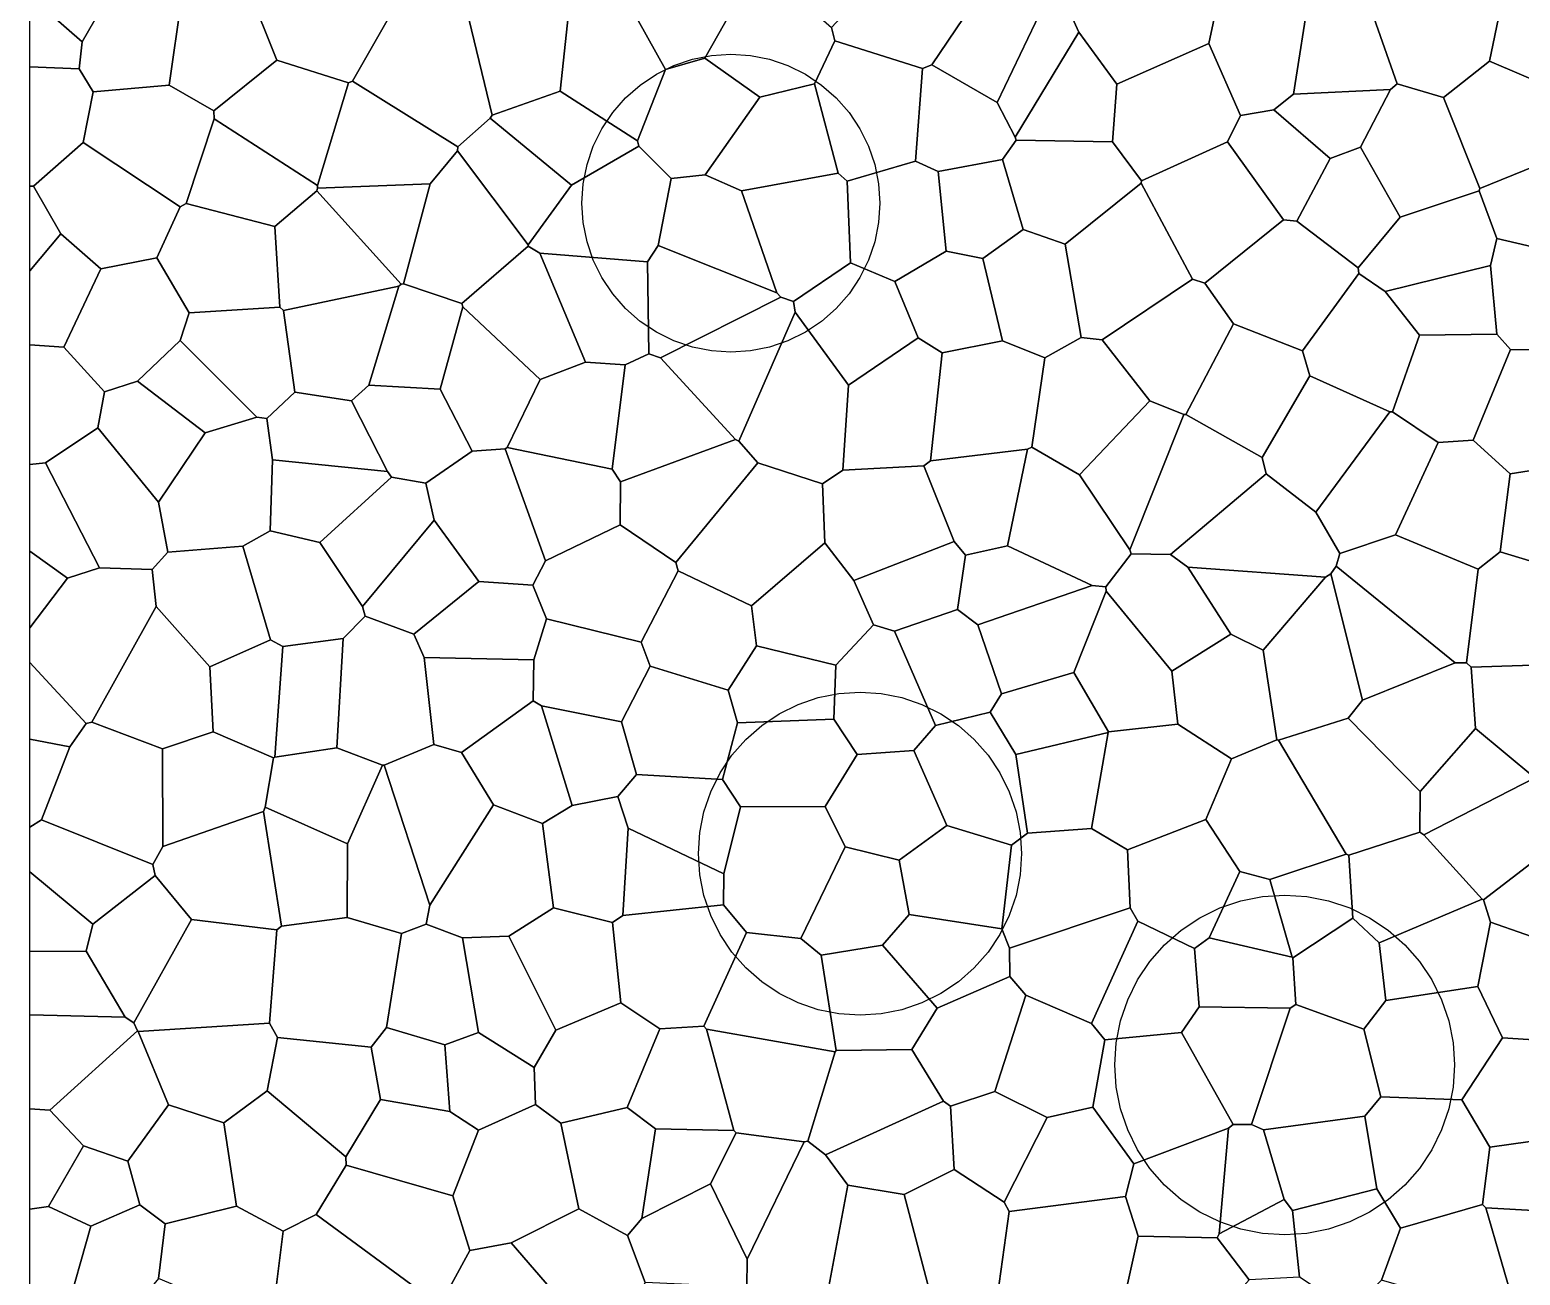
# Model space of a CAD drawing. Header units: metres. Extents: x -200 to 16600, y 0 to 16640.
# Drawn here: x 0 to 4755, y 9398 to 13371 of the extents above; entities that cross this region are included whole.
import ezdxf

# ---------------------------------------------------------------- set-up
doc = ezdxf.new("R2010")
doc.units = ezdxf.units.M
for name, color, linetype in [('PIVOS', 30, 'CONTINUOUS'), ('USO_AGRICULTURA', 30, 'CONTINUOUS'), ('USO_CAMPESTRE', 51, 'CONTINUOUS'), ('USO_FLORESTAL', 3, 'CONTINUOUS'), ('USO_PASTAGEM', 42, 'CONTINUOUS'), ('USO_SAVANICA', 82, 'CONTINUOUS'), ('USO_SILVICULTURA', 200, 'CONTINUOUS')]:
    doc.layers.add(name, color=color, linetype=linetype)

msp = doc.modelspace()

# ---------------------------------------------------------------- linework, layer by layer
at = {"layer": 'PIVOS'}
for points in [[(2712.01, 12817.98), (2707.94, 12755.96), (2695.82, 12694.99), (2675.84, 12636.14), (2648.34, 12580.39), (2613.81, 12528.71), (2572.83, 12481.97), (2526.1, 12440.99), (2474.41, 12406.46), (2418.67, 12378.97), (2359.81, 12358.99), (2298.84, 12346.86), (2236.82, 12342.79), (2174.79, 12346.86), (2113.83, 12358.99), (2054.97, 12378.97), (1999.23, 12406.46), (1947.54, 12440.99), (1900.81, 12481.97), (1859.83, 12528.71), (1825.29, 12580.39), (1797.8, 12636.14), (1777.82, 12694.99), (1765.7, 12755.96), (1761.63, 12817.98), (1765.7, 12880.01), (1777.82, 12940.97), (1797.8, 12999.83), (1825.29, 13055.58), (1859.83, 13107.26), (1900.81, 13153.99), (1947.54, 13194.98), (1999.23, 13229.51), (2054.97, 13257), (2113.83, 13276.98), (2174.79, 13289.11), (2236.82, 13293.17), (2298.84, 13289.11), (2359.81, 13276.98), (2418.67, 13257), (2474.41, 13229.51), (2526.1, 13194.98), (2572.83, 13153.99), (2613.81, 13107.26), (2648.34, 13055.58), (2675.84, 12999.83), (2695.82, 12940.97), (2707.94, 12880.01)], [(3164.17, 10742.81), (3159.76, 10675.54), (3146.6, 10609.41), (3124.93, 10545.57), (3095.11, 10485.1), (3057.65, 10429.04), (3013.2, 10378.35), (2962.51, 10333.89), (2906.45, 10296.44), (2845.98, 10266.62), (2782.14, 10244.94), (2716.01, 10231.79), (2648.73, 10227.38), (2581.46, 10231.79), (2515.33, 10244.94), (2451.49, 10266.62), (2391.02, 10296.44), (2334.96, 10333.89), (2284.27, 10378.35), (2239.82, 10429.04), (2202.36, 10485.1), (2172.54, 10545.57), (2150.87, 10609.41), (2137.71, 10675.54), (2133.3, 10742.81), (2137.71, 10810.09), (2150.87, 10876.22), (2172.54, 10940.06), (2202.36, 11000.53), (2239.82, 11056.59), (2284.27, 11107.28), (2334.96, 11151.73), (2391.02, 11189.19), (2451.49, 11219.01), (2515.33, 11240.68), (2581.46, 11253.84), (2648.73, 11258.24), (2716.01, 11253.84), (2782.14, 11240.68), (2845.98, 11219.01), (2906.45, 11189.19), (2962.51, 11151.73), (3013.2, 11107.28), (3057.65, 11056.59), (3095.11, 11000.53), (3124.93, 10940.06), (3146.6, 10876.22), (3159.76, 10810.09)], [(4545.7, 10068.74), (4541.06, 9997.99), (4527.23, 9928.44), (4504.43, 9861.3), (4473.07, 9797.71), (4433.68, 9738.75), (4386.93, 9685.44), (4333.62, 9638.68), (4274.66, 9599.29), (4211.06, 9567.93), (4143.92, 9545.14), (4074.37, 9531.3), (4003.62, 9526.67), (3932.86, 9531.3), (3863.32, 9545.14), (3796.17, 9567.93), (3732.58, 9599.29), (3673.62, 9638.68), (3620.31, 9685.44), (3573.56, 9738.75), (3534.16, 9797.71), (3502.8, 9861.3), (3480.01, 9928.44), (3466.18, 9997.99), (3461.54, 10068.74), (3466.18, 10139.5), (3480.01, 10209.05), (3502.8, 10276.19), (3534.16, 10339.78), (3573.56, 10398.74), (3620.31, 10452.05), (3673.62, 10498.81), (3732.58, 10538.2), (3796.17, 10569.56), (3863.32, 10592.35), (3932.86, 10606.19), (4003.62, 10610.82), (4074.37, 10606.19), (4143.92, 10592.35), (4211.06, 10569.56), (4274.66, 10538.2), (4333.62, 10498.81), (4386.93, 10452.05), (4433.68, 10398.74), (4473.07, 10339.78), (4504.43, 10276.19), (4527.23, 10209.05), (4541.06, 10139.5)]]:
    msp.add_lwpolyline(points, close=True, dxfattribs=at)
at = {"layer": 'USO_AGRICULTURA'}
for points in [[(2847.77, 13247.8), (2568.84, 13335.88), (2557.61, 13378.33), (2783.95, 13623.01), (3030.5, 13487), (2877.91, 13258.9)], [(2153.99, 13280.8), (2028.05, 13244.6), (1879.7, 13512.22), (1966.29, 13561.34), (2238.48, 13430.16)], [(4510.02, 13154.98), (4362.75, 13198.48), (4254.57, 13505.26), (4309.11, 13569.63), (4651.84, 13539.37), (4702.7, 13492.14), (4657.29, 13271.62)], [(3086.77, 13138.98), (2877.91, 13258.9), (3030.5, 13487), (3134.36, 13515.46), (3232.68, 13445.76)], [(3762.03, 13327.04), (3468.13, 13197.41), (3346.49, 13363.93), (3320.99, 13420.14), (3331.73, 13428.26), (3747.37, 13517.54), (3792.04, 13473.45)], [(3968.96, 13115.84), (3862.66, 13097.78), (3762.03, 13327.04), (3792.04, 13473.45), (4022.18, 13516.07), (4083.37, 13498.28), (4032.14, 13165.89)], [(4341.22, 13180.65), (4032.14, 13165.89), (4083.37, 13498.28), (4254.57, 13505.26), (4362.75, 13198.48)], [(4948.77, 13147.05), (4657.29, 13271.62), (4702.7, 13492.14), (4903.61, 13523.95), (5019.11, 13406.83), (5056.57, 13282.47)], [(2329.2, 13155.72), (2153.99, 13280.8), (2238.48, 13430.16), (2357.43, 13491.62), (2506.87, 13423.4), (2557.61, 13378.33), (2568.84, 13335.88), (2503.34, 13198.48)], [(3346.49, 13363.93), (3144.08, 13028.27), (3086.77, 13138.98), (3232.68, 13445.76), (3320.99, 13420.14)], [(3454.42, 13013.75), (3146.43, 13019.56), (3144.08, 13028.27), (3346.49, 13363.93), (3468.13, 13197.41)], [(2825.85, 12951.63), (2607.52, 12888.61), (2578.67, 12913.41), (2503.34, 13198.48), (2568.84, 13335.88), (2847.77, 13247.8)], [(3821.55, 13013.7), (3546.28, 12889), (3454.42, 13013.75), (3468.13, 13197.41), (3762.03, 13327.04), (3862.66, 13097.78)], [(2329.2, 13155.72), (2154.62, 12908.07), (2046.08, 12896.93), (1943.47, 13000.21), (1938.5, 13017.33), (2028.05, 13244.6), (2153.99, 13280.8)], [(4942.69, 12993.73), (4626.45, 12864.64), (4510.02, 13154.98), (4657.29, 13271.62), (4948.77, 13147.05)], [(3103.36, 12957.61), (2898.08, 12919), (2825.85, 12951.63), (2847.77, 13247.8), (2877.91, 13258.9), (3086.77, 13138.98), (3144.08, 13028.27), (3146.43, 13019.56)], [(2578.67, 12913.41), (2270.98, 12857.6), (2154.62, 12908.07), (2329.2, 13155.72), (2503.34, 13198.48)], [(4341.22, 13180.65), (4245.17, 12996.27), (4148.78, 12960.84), (3968.96, 13115.84), (4032.14, 13165.89)], [(4624, 12857.62), (4372.15, 12773.61), (4245.17, 12996.27), (4341.22, 13180.65), (4362.75, 13198.48), (4510.02, 13154.98), (4626.45, 12864.64)], [(4148.78, 12960.84), (4042.08, 12760.82), (3999.34, 12764.5), (3821.55, 13013.7), (3862.66, 13097.78), (3968.96, 13115.84)], [(3545.5, 12882.38), (3302.75, 12687.46), (3169.53, 12733.9), (3103.36, 12957.61), (3146.43, 13019.56), (3454.42, 13013.75), (3546.28, 12889)], [(3749.31, 12562.82), (3709.71, 12575.31), (3545.5, 12882.38), (3546.28, 12889), (3821.55, 13013.7), (3999.34, 12764.5)], [(4238.11, 12612.28), (4042.08, 12760.82), (4148.78, 12960.84), (4245.17, 12996.27), (4372.15, 12773.61)], [(4950.84, 12986.4), (5017.6, 12626.73), (4680.84, 12704.95), (4624, 12857.62), (4626.45, 12864.64), (4942.69, 12993.73)], [(2759.55, 12568.45), (2618.69, 12627.59), (2607.52, 12888.61), (2825.85, 12951.63), (2898.08, 12919), (2924.01, 12664.65)], [(3103.36, 12957.61), (3169.53, 12733.9), (3040.76, 12641.18), (2924.01, 12664.65), (2898.08, 12919)], [(2382.91, 12532.22), (2005.18, 12683.36), (2046.08, 12896.93), (2154.62, 12908.07), (2270.98, 12857.6)], [(2436.19, 12503.85), (2395.65, 12517.69), (2382.91, 12532.22), (2270.98, 12857.6), (2578.67, 12913.41), (2607.52, 12888.61), (2618.69, 12627.59)], [(3420.85, 12381.69), (3354.68, 12389.89), (3302.75, 12687.46), (3545.5, 12882.38), (3709.71, 12575.31)], [(4659.97, 12619), (4324.65, 12536.06), (4240.64, 12593.45), (4238.11, 12612.28), (4372.15, 12773.61), (4624, 12857.62), (4680.84, 12704.95)], [(4060.63, 12347.12), (3839.96, 12432.74), (3749.31, 12562.82), (3999.34, 12764.5), (4042.08, 12760.82), (4238.11, 12612.28), (4240.64, 12593.45)], [(3354.68, 12389.89), (3238.34, 12325.08), (3102.82, 12378.65), (3040.76, 12641.18), (3169.53, 12733.9), (3302.75, 12687.46)], [(5062, 12581.46), (4878.67, 12349.11), (4723.99, 12351.57), (4680.08, 12399.62), (4659.97, 12619), (4680.84, 12704.95), (5017.6, 12626.73)], [(2011.8, 12324.19), (1975.12, 12337.85), (1971, 12630.71), (2005.18, 12683.36), (2382.91, 12532.22), (2395.65, 12517.69)], [(3102.82, 12378.65), (2910.88, 12340.69), (2834.48, 12388.91), (2759.55, 12568.45), (2924.01, 12664.65), (3040.76, 12641.18)], [(2834.48, 12388.91), (2612, 12237.81), (2442.03, 12470.63), (2436.19, 12503.85), (2618.69, 12627.59), (2759.55, 12568.45)], [(4680.08, 12399.62), (4433.69, 12396.92), (4324.65, 12536.06), (4659.97, 12619)], [(3688.75, 12144.19), (3682.12, 12143.38), (3572.91, 12187.38), (3420.85, 12381.69), (3709.71, 12575.31), (3749.31, 12562.82), (3839.96, 12432.74)], [(4347.09, 12152.56), (4339.56, 12152.38), (4083.32, 12267.39), (4060.63, 12347.12), (4240.64, 12593.45), (4324.65, 12536.06), (4433.69, 12396.92)], [(2442.03, 12470.63), (2261.88, 12059.1), (2251.89, 12063.99), (2011.8, 12324.19), (2395.65, 12517.69), (2436.19, 12503.85)], [(2529.23, 11922.96), (2323.24, 11990.07), (2261.88, 12059.1), (2442.03, 12470.63), (2612, 12237.81), (2593.76, 11966.38)], [(3932.03, 12006.81), (3688.75, 12144.19), (3839.96, 12432.74), (4060.63, 12347.12), (4083.32, 12267.39)], [(2852.17, 11979.85), (2593.76, 11966.38), (2612, 12237.81), (2834.48, 12388.91), (2910.88, 12340.69), (2873.96, 11996.5)], [(3183.58, 12032.9), (2873.96, 11996.5), (2910.88, 12340.69), (3102.82, 12378.65), (3238.34, 12325.08), (3197.07, 12039.58)], [(3348.54, 11951.11), (3197.07, 12039.58), (3238.34, 12325.08), (3354.68, 12389.89), (3420.85, 12381.69), (3572.91, 12187.38)], [(4604.5, 12061.45), (4492.76, 12055.05), (4347.09, 12152.56), (4433.69, 12396.92), (4680.08, 12399.62), (4723.99, 12351.57)], [(4977.88, 11994.86), (4723.01, 11954.22), (4604.5, 12061.45), (4723.99, 12351.57), (4878.67, 12349.11), (5023.48, 12144.88), (5022.69, 12078.35)], [(4103.38, 11832.13), (3944.02, 11954.82), (3932.03, 12006.81), (4083.32, 12267.39), (4339.56, 12152.38)], [(3682.12, 12143.38), (3509.84, 11711.7), (3348.54, 11951.11), (3572.91, 12187.38)], [(3944.02, 11954.82), (3638.99, 11697.57), (3513.39, 11699.72), (3509.84, 11711.7), (3682.12, 12143.38), (3688.75, 12144.19), (3932.03, 12006.81)], [(4357.49, 11759.87), (4179.47, 11700.38), (4103.38, 11832.13), (4339.56, 12152.38), (4347.09, 12152.56), (4492.76, 12055.05)], [(3118.84, 11724.64), (2985.65, 11694.8), (2948.98, 11738.19), (2852.17, 11979.85), (2873.96, 11996.5), (3183.58, 12032.9)], [(3389.02, 11598.64), (3118.84, 11724.64), (3183.58, 12032.9), (3197.07, 12039.58), (3348.54, 11951.11), (3509.84, 11711.7), (3513.39, 11699.72), (3433.38, 11594)], [(4621.16, 11650.51), (4357.49, 11759.87), (4492.76, 12055.05), (4604.5, 12061.45), (4723.01, 11954.22), (4690.61, 11705.45)], [(2536.95, 11734.44), (2302.02, 11533.02), (2068.87, 11645.27), (2061.56, 11671.81), (2323.24, 11990.07), (2529.23, 11922.96)], [(5021.27, 11605.35), (4690.61, 11705.45), (4723.01, 11954.22), (4977.88, 11994.86), (5107.88, 11705.48), (5106.92, 11703.75)], [(2948.98, 11738.19), (2628.83, 11614.65), (2536.95, 11734.44), (2529.23, 11922.96), (2593.76, 11966.38), (2852.17, 11979.85)], [(4133.73, 11625.28), (3695.13, 11656.68), (3638.99, 11697.57), (3944.02, 11954.82), (4103.38, 11832.13), (4179.47, 11700.38), (4167.98, 11659.53), (4150.34, 11635.42)], [(4547.98, 11351.83), (4167.98, 11659.53), (4179.47, 11700.38), (4357.49, 11759.87), (4621.16, 11650.51), (4583.51, 11351.48)], [(2571.8, 11344.45), (2318.27, 11405.32), (2302.02, 11533.02), (2536.95, 11734.44), (2628.83, 11614.65), (2691.56, 11473.01)], [(2959.91, 11521.71), (2758.97, 11452.96), (2691.56, 11473.01), (2628.83, 11614.65), (2948.98, 11738.19), (2985.65, 11694.8)], [(3389.02, 11598.64), (3025.08, 11473.24), (2959.91, 11521.71), (2985.65, 11694.8), (3118.84, 11724.64)], [(3831.33, 11443.26), (3643.52, 11325.43), (3433.64, 11579.91), (3433.38, 11594), (3513.39, 11699.72), (3638.99, 11697.57), (3695.13, 11656.68)], [(5021.27, 11605.35), (5004.21, 11430.04), (4926.23, 11347.93), (4598.17, 11337.85), (4583.51, 11351.48), (4621.16, 11650.51), (4690.61, 11705.45)], [(4133.73, 11625.28), (3935.22, 11392.03), (3831.33, 11443.26), (3695.13, 11656.68)], [(4547.98, 11351.83), (4251.37, 11232.8), (4150.34, 11635.42), (4167.98, 11659.53)], [(3983.85, 11104.93), (3978.05, 11106.19), (3935.22, 11392.03), (4133.73, 11625.28), (4150.34, 11635.42), (4251.37, 11232.8), (4206.41, 11174.76)], [(3433.64, 11579.91), (3330.91, 11321.24), (3100.36, 11252.18), (3025.08, 11473.24), (3389.02, 11598.64), (3433.38, 11594)], [(3662.88, 11156.25), (3441.88, 11131.56), (3330.91, 11321.24), (3433.64, 11579.91), (3643.52, 11325.43)], [(3064.44, 11194.28), (2889.16, 11151.2), (2758.97, 11452.96), (2959.91, 11521.71), (3025.08, 11473.24), (3100.36, 11252.18)], [(2820.64, 11071.61), (2639.21, 11059.31), (2565.63, 11171.4), (2571.8, 11344.45), (2691.56, 11473.01), (2758.97, 11452.96), (2889.16, 11151.2)], [(3978.05, 11106.19), (3833.49, 11045.19), (3662.88, 11156.25), (3643.52, 11325.43), (3831.33, 11443.26), (3935.22, 11392.03)], [(2571.8, 11344.45), (2565.63, 11171.4), (2258.05, 11160.27), (2227.78, 11264.85), (2318.27, 11405.32)], [(3330.91, 11321.24), (3441.88, 11131.56), (3440.6, 11129.11), (3146.2, 11059.41), (3064.44, 11194.28), (3100.36, 11252.18)], [(4612.31, 11141.84), (4435.87, 10940.63), (4206.41, 11174.76), (4251.37, 11232.8), (4547.98, 11351.83), (4583.51, 11351.48), (4598.17, 11337.85)], [(3132.49, 10769.37), (2925.38, 10832.77), (2820.64, 11071.61), (2889.16, 11151.2), (3064.44, 11194.28), (3146.2, 11059.41), (3183.35, 10807.85)], [(4208.24, 10737.68), (4199.37, 10741.57), (3983.85, 11104.93), (4206.41, 11174.76), (4435.87, 10940.63), (4434.72, 10811.76)], [(2537.96, 10892.96), (2267.44, 10892.41), (2210.27, 10979.55), (2258.05, 11160.27), (2565.63, 11171.4), (2639.21, 11059.31)], [(3387.56, 10823), (3183.35, 10807.85), (3146.2, 11059.41), (3440.6, 11129.11)], [(3752.05, 10851.65), (3502.04, 10754.59), (3387.56, 10823), (3440.6, 11129.11), (3441.88, 11131.56), (3662.88, 11156.25), (3833.49, 11045.19)], [(3983.85, 11104.93), (4199.37, 10741.57), (3956.7, 10660.4), (3860.29, 10686.4), (3752.05, 10851.65), (3833.49, 11045.19), (3978.05, 11106.19)], [(2773.7, 10721.54), (2601.79, 10764.8), (2537.96, 10892.96), (2639.21, 11059.31), (2820.64, 11071.61), (2925.38, 10832.77)], [(4880.62, 10781.89), (4637.7, 10595.41), (4633.16, 10597.85), (4447.76, 10802.55), (4801.93, 10984.74), (4926.12, 10932.92), (4941.43, 10884.4)], [(2460.29, 10471.87), (2286.68, 10491.08), (2213.1, 10579.25), (2214.57, 10678.25), (2267.44, 10892.41), (2537.96, 10892.96), (2601.79, 10764.8)], [(3762.18, 10473.81), (3716.1, 10440.68), (3534.79, 10527.51), (3511, 10569.5), (3502.04, 10754.59), (3752.05, 10851.65), (3860.29, 10686.4)], [(3101.35, 10503.2), (2805.99, 10549.21), (2773.7, 10721.54), (2925.38, 10832.77), (3132.49, 10769.37)], [(3511, 10569.5), (3125.39, 10441.31), (3101.35, 10503.2), (3132.49, 10769.37), (3183.35, 10807.85), (3387.56, 10823), (3502.04, 10754.59)], [(4633.16, 10597.85), (4304.83, 10458.18), (4220.5, 10536.63), (4208.24, 10737.68), (4434.72, 10811.76), (4447.76, 10802.55)], [(2720.62, 10450.34), (2524.77, 10419.06), (2460.29, 10471.87), (2601.79, 10764.8), (2773.7, 10721.54), (2805.99, 10549.21)], [(4879.32, 10447.85), (4659.92, 10524.31), (4637.7, 10595.41), (4880.62, 10781.89), (5032.46, 10498.69)], [(4220.5, 10536.63), (4029.47, 10410.54), (4027.92, 10412.09), (3956.7, 10660.4), (4199.37, 10741.57), (4208.24, 10737.68)], [(4027.92, 10412.09), (3762.18, 10473.81), (3860.29, 10686.4), (3956.7, 10660.4)], [(3511, 10569.5), (3534.79, 10527.51), (3386.8, 10201.46), (3178.01, 10291.45), (3126.62, 10350.58), (3125.39, 10441.31)], [(4659.92, 10524.31), (4620.3, 10318.55), (4325.82, 10274.68), (4304.83, 10458.18), (4633.16, 10597.85), (4637.7, 10595.41)], [(3125.39, 10441.31), (3126.62, 10350.58), (2894.39, 10249.51), (2720.62, 10450.34), (2805.99, 10549.21), (3101.35, 10503.2)], [(3674.4, 10172.08), (3429.34, 10149.36), (3386.8, 10201.46), (3534.79, 10527.51), (3716.1, 10440.68), (3730.72, 10254.55)], [(4256.26, 10182.95), (4038.97, 10261.77), (4029.47, 10410.54), (4220.5, 10536.63), (4304.83, 10458.18), (4325.82, 10274.68)], [(4897.54, 10142.02), (4698.76, 10155.16), (4620.3, 10318.55), (4659.92, 10524.31), (4879.32, 10447.85), (4938.6, 10162.43)], [(2569.07, 10110.75), (2158.45, 10183.4), (2150.75, 10192.84), (2286.68, 10491.08), (2460.29, 10471.87), (2524.77, 10419.06), (2572.9, 10115.29)], [(4021.04, 10250.1), (3730.72, 10254.55), (3716.1, 10440.68), (3762.18, 10473.81), (4027.92, 10412.09), (4029.47, 10410.54), (4038.97, 10261.77)], [(2814.2, 10118.09), (2572.9, 10115.29), (2524.77, 10419.06), (2720.62, 10450.34), (2894.39, 10249.51)], [(3078.39, 9983.99), (2937.11, 9936.77), (2915.51, 9953.31), (2814.2, 10118.09), (2894.39, 10249.51), (3126.62, 10350.58), (3178.01, 10291.45)], [(4568.47, 9957.74), (4310.39, 9966.67), (4256.26, 10182.95), (4325.82, 10274.68), (4620.3, 10318.55), (4698.76, 10155.16)], [(3429.34, 10149.36), (3391.62, 9933.54), (3246.25, 9900.68), (3078.39, 9983.99), (3178.01, 10291.45), (3386.8, 10201.46)], [(4021.04, 10250.1), (3897.2, 9878.61), (3839.75, 9878.67), (3674.4, 10172.08), (3730.72, 10254.55)], [(4259.7, 9905.05), (3935.53, 9861.69), (3897.2, 9878.61), (4021.04, 10250.1), (4038.97, 10261.77), (4256.26, 10182.95), (4310.39, 9966.67)], [(2470.93, 9823.04), (2253.93, 9852.3), (2246.54, 9859.1), (2158.45, 10183.4), (2569.07, 10110.75), (2482.19, 9825.05)], [(3824.82, 9867.52), (3522.42, 9753.39), (3391.62, 9933.54), (3429.34, 10149.36), (3674.4, 10172.08), (3839.75, 9878.67)], [(4897.54, 10142.02), (4915.08, 9842.2), (4657.61, 9805.94), (4568.47, 9957.74), (4698.76, 10155.16)], [(2915.51, 9953.31), (2538.89, 9781.55), (2482.19, 9825.05), (2569.07, 10110.75), (2572.9, 10115.29), (2814.2, 10118.09)], [(2949.18, 9735.18), (2790.11, 9655.09), (2610.13, 9685.59), (2538.89, 9781.55), (2915.51, 9953.31), (2937.11, 9936.77)], [(3078.39, 9983.99), (3246.25, 9900.68), (3108.93, 9630.5), (2949.18, 9735.18), (2937.11, 9936.77)], [(4634.63, 9623.46), (4373.4, 9548.49), (4297.99, 9673.31), (4259.7, 9905.05), (4310.39, 9966.67), (4568.47, 9957.74), (4657.61, 9805.94)], [(3495.87, 9648.77), (3124.97, 9600.99), (3108.93, 9630.5), (3246.25, 9900.68), (3391.62, 9933.54), (3522.42, 9753.39)], [(4297.99, 9673.31), (4028.91, 9603.9), (4002.47, 9639.82), (3935.53, 9861.69), (4259.7, 9905.05)], [(3794.8, 9530.32), (3788.36, 9517.47), (3536.45, 9522.99), (3495.87, 9648.77), (3522.42, 9753.39), (3824.82, 9867.52)], [(4002.47, 9639.82), (3794.8, 9530.32), (3824.82, 9867.52), (3839.75, 9878.67), (3897.2, 9878.61), (3935.53, 9861.69)], [(2448.55, 9289.74), (2375.51, 9291.08), (2287.27, 9359.69), (2288.75, 9448.84), (2470.93, 9823.04), (2482.19, 9825.05), (2538.89, 9781.55), (2610.13, 9685.59), (2546.56, 9345.28)], [(3058.7, 9301.02), (2927.37, 9265.96), (2884.88, 9291.21), (2790.11, 9655.09), (2949.18, 9735.18), (3108.93, 9630.5), (3124.97, 9600.99), (3087.59, 9333.29)], [(2884.88, 9291.21), (2546.56, 9345.28), (2610.13, 9685.59), (2790.11, 9655.09)], [(4216.91, 9288.55), (4207.69, 9288.98), (4050.59, 9391.68), (4028.91, 9603.9), (4297.99, 9673.31), (4373.4, 9548.49), (4312.16, 9381.86)], [(3497.9, 9349.7), (3087.59, 9333.29), (3124.97, 9600.99), (3495.87, 9648.77), (3536.45, 9522.99)], [(4050.59, 9391.68), (3889.85, 9383.03), (3788.36, 9517.47), (3794.8, 9530.32), (4002.47, 9639.82), (4028.91, 9603.9)], [(4745.72, 9268.38), (4727.13, 9261.86), (4312.16, 9381.86), (4373.4, 9548.49), (4634.63, 9623.46), (4644.94, 9613.1)], [(3801.53, 9282.95), (3509.86, 9327.26), (3497.9, 9349.7), (3536.45, 9522.99), (3788.36, 9517.47), (3889.85, 9383.03)]]:
    msp.add_lwpolyline(points, close=True, dxfattribs=at)
at = {"layer": 'USO_CAMPESTRE'}
for points in [[(1016.3, 13202.33), (787.61, 13274.29), (695.56, 13505.77), (795.13, 13582.19), (1109.47, 13578.24), (1165.79, 13445.48), (1029.86, 13207.63)], [(587.48, 13112.73), (444.5, 13194.6), (483.94, 13469.47), (589.77, 13544.01), (695.56, 13505.77), (787.61, 13274.29)], [(1016.3, 13202.33), (917.34, 12874.16), (588.62, 13086.88), (587.48, 13112.73), (787.61, 13274.29)], [(11.49, 12871.93), (0, 12872.14), (0, 13252.8), (157.05, 13247.16), (201.65, 13172.86), (170.32, 13011.98)], [(1277.33, 12879.44), (917.76, 12865.93), (917.34, 12874.16), (1016.3, 13202.33), (1029.86, 13207.63), (1365.71, 12997.31), (1364.87, 12985.44)], [(405.79, 12643.69), (226.31, 12608.39), (99.09, 12720.39), (11.49, 12871.93), (170.32, 13011.98), (480.05, 12806.56)], [(99.09, 12720.39), (0, 12601.82), (0, 12872.14), (11.49, 12871.93)], [(797.81, 12486.12), (508.39, 12467.87), (405.79, 12643.69), (480.05, 12806.56), (498.67, 12817.34), (782.01, 12743.49)], [(108.88, 12358.52), (0, 12366.29), (0, 12601.82), (99.09, 12720.39), (226.31, 12608.39)], [(479.63, 12379.78), (343.94, 12250.6), (238.69, 12216.34), (108.88, 12358.52), (226.31, 12608.39), (405.79, 12643.69), (508.39, 12467.87)]]:
    msp.add_lwpolyline(points, close=True, dxfattribs=at)
at = {"layer": 'USO_FLORESTAL'}
for points in [[(247.84, 13474.64), (167.28, 13332.34), (0, 13479.97), (0, 13683.81), (56.76, 13713.35), (191.39, 13675.2)], [(157.05, 13247.16), (0, 13252.8), (0, 13479.97), (167.28, 13332.34)], [(444.5, 13194.6), (201.65, 13172.86), (157.05, 13247.16), (167.28, 13332.34), (247.84, 13474.64), (483.94, 13469.47)], [(1468.93, 13089.31), (1365.71, 12997.31), (1029.86, 13207.63), (1165.79, 13445.48), (1334.26, 13437.33), (1400.75, 13406), (1475.5, 13098.95)], [(1277.33, 12879.44), (1192.61, 12561), (1184.58, 12559.39), (915.3, 12857.37), (917.76, 12865.93)]]:
    msp.add_lwpolyline(points, close=True, dxfattribs=at)
at = {"layer": 'USO_PASTAGEM'}
for points in [[(2011.8, 12324.19), (2251.89, 12063.99), (1884.22, 11928.74), (1858.51, 11969.9), (1899.01, 12302.73), (1975.12, 12337.85)], [(1604.66, 11599.18), (1432.11, 11610.81), (1290.43, 11807.21), (1264.02, 11924.57), (1410.81, 12027.23), (1516.92, 12033.99), (1645.08, 11676.6)], [(1883.54, 11791.59), (1645.08, 11676.6), (1516.92, 12033.99), (1522.48, 12038.35), (1858.51, 11969.9), (1884.22, 11928.74)], [(2261.88, 12059.1), (2323.24, 11990.07), (2061.56, 11671.81), (1883.54, 11791.59), (1884.22, 11928.74), (2251.89, 12063.99)], [(1951.03, 11417.93), (1648.79, 11491.96), (1604.66, 11599.18), (1645.08, 11676.6), (1883.54, 11791.59), (2061.56, 11671.81), (2068.87, 11645.27)], [(1607.61, 11360.99), (1258.25, 11368.11), (1225.52, 11442.83), (1432.11, 11610.81), (1604.66, 11599.18), (1648.79, 11491.96)], [(2227.78, 11264.85), (1979.64, 11340.95), (1951.03, 11417.93), (2068.87, 11645.27), (2302.02, 11533.02), (2318.27, 11405.32)], [(1979.64, 11340.95), (1887.89, 11163.26), (1632.89, 11214.87), (1605.84, 11230.86), (1607.61, 11360.99), (1648.79, 11491.96), (1951.03, 11417.93)], [(1376.9, 11065.31), (1288.81, 11090.71), (1258.25, 11368.11), (1607.61, 11360.99), (1605.84, 11230.86)], [(2210.27, 10979.55), (1935.15, 10995.23), (1887.89, 11163.26), (1979.64, 11340.95), (2227.78, 11264.85), (2258.05, 11160.27)], [(1730.72, 10896.27), (1635.68, 10839.51), (1479.42, 10898.34), (1376.9, 11065.31), (1605.84, 11230.86), (1632.89, 11214.87)], [(1876.55, 10925.54), (1730.72, 10896.27), (1632.89, 11214.87), (1887.89, 11163.26), (1935.15, 10995.23)], [(1124.76, 11025.04), (1013.4, 10774.3), (750.9, 10890.66), (777.82, 11048.43), (781.59, 11050.29), (979.39, 11080.29)], [(1376.9, 11065.31), (1479.42, 10898.34), (1276.2, 10577.95), (1130.5, 11025.18), (1288.81, 11090.71)], [(1264.1, 10517.72), (1185.64, 10487.75), (1012.52, 10538.71), (1013.4, 10774.3), (1124.76, 11025.04), (1130.5, 11025.18), (1276.2, 10577.95)], [(2267.44, 10892.41), (2214.57, 10678.25), (1909.05, 10823.99), (1876.55, 10925.54), (1935.15, 10995.23), (2210.27, 10979.55)], [(1012.52, 10538.71), (803.27, 10511.64), (745.71, 10877.78), (750.9, 10890.66), (1013.4, 10774.3)], [(1671.32, 10569.87), (1528.8, 10479.89), (1380.55, 10474.64), (1264.1, 10517.72), (1276.2, 10577.95), (1479.42, 10898.34), (1635.68, 10839.51)], [(1909.05, 10823.99), (1891.6, 10545.12), (1859.52, 10523.62), (1671.32, 10569.87), (1635.68, 10839.51), (1730.72, 10896.27), (1876.55, 10925.54)], [(400.26, 10672.69), (201.53, 10517.61), (0, 10684.72), (0, 10827.37), (37.27, 10851.16), (392.11, 10708.59)], [(803.27, 10511.64), (788.15, 10499.69), (515.71, 10532.83), (400.26, 10672.69), (392.11, 10708.59), (424.72, 10766.17), (745.71, 10877.78)], [(2213.1, 10579.25), (1891.6, 10545.12), (1909.05, 10823.99), (2214.57, 10678.25)], [(515.71, 10532.83), (332.15, 10203.53), (304.1, 10220.88), (179.49, 10432.21), (201.53, 10517.61), (400.26, 10672.69)], [(1885.42, 10266.74), (1677.74, 10179.47), (1528.8, 10479.89), (1671.32, 10569.87), (1859.52, 10523.62)], [(2150.75, 10192.84), (2010.45, 10184.3), (1885.42, 10266.74), (1859.52, 10523.62), (1891.6, 10545.12), (2213.1, 10579.25), (2286.68, 10491.08)], [(788.15, 10499.69), (764.21, 10202.51), (346.01, 10174.94), (343.18, 10177.24), (332.15, 10203.53), (515.71, 10532.83)], [(1089.35, 10125.01), (790.58, 10156.45), (764.21, 10202.51), (788.15, 10499.69), (803.27, 10511.64), (1012.52, 10538.71), (1185.64, 10487.75), (1138.39, 10188.22)], [(1431.99, 10172.3), (1324.21, 10132.89), (1138.39, 10188.22), (1185.64, 10487.75), (1264.1, 10517.72), (1380.55, 10474.64)], [(1528.8, 10479.89), (1677.74, 10179.47), (1608.86, 10060.33), (1431.99, 10172.3), (1380.55, 10474.64)], [(304.1, 10220.88), (0, 10228.94), (0, 10430.42), (179.49, 10432.21)], [(442.35, 9941.59), (313.17, 9761.98), (171.32, 9810.78), (63.38, 9923.95), (343.18, 10177.24), (346.01, 10174.94)], [(790.58, 10156.45), (756.77, 9986.57), (618.84, 9883.89), (442.35, 9941.59), (346.01, 10174.94), (764.21, 10202.51)], [(1118.86, 9958.83), (1008.18, 9775.63), (756.77, 9986.57), (790.58, 10156.45), (1089.35, 10125.01)], [(659.84, 9618.64), (431.53, 9561.85), (350.81, 9622.43), (313.17, 9761.98), (442.35, 9941.59), (618.84, 9883.89)], [(1339.66, 9919.88), (1431.16, 9860.99), (1349.28, 9651.36), (1009.14, 9748.88), (1008.18, 9775.63), (1118.86, 9958.83)], [(1262.76, 9313.63), (1030.46, 9222.8), (786.69, 9368.09), (807.92, 9538.24), (913.3, 9591.71), (1271.86, 9328.23)]]:
    msp.add_lwpolyline(points, close=True, dxfattribs=at)
at = {"layer": 'USO_SAVANICA'}
for points in [[(1691.84, 13175.13), (1475.5, 13098.95), (1400.75, 13406), (1728.35, 13513.61)], [(1938.5, 13017.33), (1691.84, 13175.13), (1728.35, 13513.61), (1741.33, 13529.39), (1879.7, 13512.22), (2028.05, 13244.6)], [(498.67, 12817.34), (480.05, 12806.56), (170.32, 13011.98), (201.65, 13172.86), (444.5, 13194.6), (587.48, 13112.73), (588.62, 13086.88)], [(1943.47, 13000.21), (1727.74, 12875.37), (1468.93, 13089.31), (1475.5, 13098.95), (1691.84, 13175.13), (1938.5, 13017.33)], [(915.3, 12857.37), (782.01, 12743.49), (498.67, 12817.34), (588.62, 13086.88), (917.34, 12874.16), (917.76, 12865.93)], [(1727.74, 12875.37), (1590.16, 12684.96), (1364.87, 12985.44), (1365.71, 12997.31), (1468.93, 13089.31)], [(1590.4, 12681.15), (1378.17, 12497.45), (1192.61, 12561), (1277.33, 12879.44), (1364.87, 12985.44), (1590.16, 12684.96)], [(1971, 12630.71), (1627.39, 12659), (1590.4, 12681.15), (1590.16, 12684.96), (1727.74, 12875.37), (1943.47, 13000.21), (2046.08, 12896.93), (2005.18, 12683.36)], [(1177.32, 12553.3), (809.23, 12475.16), (797.81, 12486.12), (782.01, 12743.49), (915.3, 12857.37), (1184.58, 12559.39)], [(1627.39, 12659), (1773.22, 12311.04), (1628.01, 12255.1), (1381.91, 12487.29), (1378.17, 12497.45), (1590.4, 12681.15)], [(1899.01, 12302.73), (1773.22, 12311.04), (1627.39, 12659), (1971, 12630.71), (1975.12, 12337.85)], [(1025.99, 12187.16), (845.35, 12214.94), (809.23, 12475.16), (1177.32, 12553.3), (1081.84, 12237.94)], [(1381.91, 12487.29), (1309.46, 12224.15), (1081.84, 12237.94), (1177.32, 12553.3), (1184.58, 12559.39), (1192.61, 12561), (1378.17, 12497.45)], [(756.39, 12131.36), (724.67, 12135.16), (479.63, 12379.78), (508.39, 12467.87), (797.81, 12486.12), (809.23, 12475.16), (845.35, 12214.94)], [(1522.48, 12038.35), (1516.92, 12033.99), (1410.81, 12027.23), (1309.46, 12224.15), (1381.91, 12487.29), (1628.01, 12255.1)], [(216.73, 12101.75), (50.4, 11990.12), (0, 11984.48), (0, 12366.29), (108.88, 12358.52), (238.69, 12216.34)], [(479.63, 12379.78), (724.67, 12135.16), (559.48, 12085.65), (343.94, 12250.6)], [(1858.51, 11969.9), (1522.48, 12038.35), (1628.01, 12255.1), (1773.22, 12311.04), (1899.01, 12302.73)], [(343.94, 12250.6), (559.48, 12085.65), (410.67, 11863.77), (216.73, 12101.75), (238.69, 12216.34)], [(1309.46, 12224.15), (1410.81, 12027.23), (1264.02, 11924.57), (1153.68, 11943.66), (1140.81, 11961.76), (1025.99, 12187.16), (1081.84, 12237.94)], [(1025.99, 12187.16), (1140.81, 11961.76), (774.27, 11999.08), (756.39, 12131.36), (845.35, 12214.94)], [(679.8, 11724.31), (440.19, 11704.66), (410.67, 11863.77), (559.48, 12085.65), (724.67, 12135.16), (756.39, 12131.36), (774.27, 11999.08), (766.34, 11772.59)], [(389.86, 11649.8), (222.29, 11655.18), (50.4, 11990.12), (216.73, 12101.75), (410.67, 11863.77), (440.19, 11704.66)], [(0, 11984.48), (50.4, 11990.12), (222.29, 11655.18), (120.62, 11621.39), (0, 11707.44)], [(1153.68, 11943.66), (925.42, 11735.73), (766.34, 11772.59), (774.27, 11999.08), (1140.81, 11961.76)], [(1290.43, 11807.21), (1061, 11531.06), (925.42, 11735.73), (1153.68, 11943.66), (1264.02, 11924.57)], [(1432.11, 11610.81), (1225.52, 11442.83), (1069.75, 11500.58), (1061, 11531.06), (1290.43, 11807.21)], [(1069.75, 11500.58), (999.49, 11429.74), (807.59, 11404.17), (767.73, 11425.06), (679.8, 11724.31), (766.34, 11772.59), (925.42, 11735.73), (1061, 11531.06)], [(0, 11463.54), (0, 11707.44), (120.62, 11621.39)], [(767.73, 11425.06), (574, 11339.18), (402.83, 11530.82), (389.86, 11649.8), (440.19, 11704.66), (679.8, 11724.31)], [(402.83, 11530.82), (198.21, 11161.78), (179.44, 11157.61), (0, 11352.22), (0, 11463.54), (120.62, 11621.39), (222.29, 11655.18), (389.86, 11649.8)], [(585.06, 11131.92), (423.21, 11076.89), (198.21, 11161.78), (402.83, 11530.82), (574, 11339.18)], [(1130.5, 11025.18), (1124.76, 11025.04), (979.39, 11080.29), (999.49, 11429.74), (1069.75, 11500.58), (1225.52, 11442.83), (1258.25, 11368.11), (1288.81, 11090.71)], [(781.59, 11050.29), (777.82, 11048.43), (585.06, 11131.92), (574, 11339.18), (767.73, 11425.06), (807.59, 11404.17)], [(979.39, 11080.29), (781.59, 11050.29), (807.59, 11404.17), (999.49, 11429.74)], [(0, 11352.22), (179.44, 11157.61), (128.11, 11084.01), (0, 11107.64)], [(4926.12, 10932.92), (4801.93, 10984.74), (4612.31, 11141.84), (4598.17, 11337.85), (4926.23, 11347.93), (4979.1, 11071.19)], [(424.72, 10766.17), (392.11, 10708.59), (37.27, 10851.16), (128.11, 11084.01), (179.44, 11157.61), (198.21, 11161.78), (423.21, 11076.89)], [(745.71, 10877.78), (424.72, 10766.17), (423.21, 11076.89), (585.06, 11131.92), (777.82, 11048.43), (750.9, 10890.66)], [(4801.93, 10984.74), (4447.76, 10802.55), (4434.72, 10811.76), (4435.87, 10940.63), (4612.31, 11141.84)], [(0, 10827.37), (0, 11107.64), (128.11, 11084.01), (37.27, 10851.16)], [(0, 10684.72), (201.53, 10517.61), (179.49, 10432.21), (0, 10430.42)], [(343.18, 10177.24), (63.38, 9923.95), (0, 9929.18), (0, 10228.94), (304.1, 10220.88), (332.15, 10203.53)], [(1905.34, 9932.51), (1694.65, 9882.76), (1613.65, 9942.02), (1608.86, 10060.33), (1677.74, 10179.47), (1885.42, 10266.74), (2010.45, 10184.3)], [(1339.66, 9919.88), (1118.86, 9958.83), (1089.35, 10125.01), (1138.39, 10188.22), (1324.21, 10132.89)], [(2246.54, 9859.1), (1995.9, 9865.02), (1905.34, 9932.51), (2010.45, 10184.3), (2150.75, 10192.84), (2158.45, 10183.4)], [(1613.65, 9942.02), (1431.16, 9860.99), (1339.66, 9919.88), (1324.21, 10132.89), (1431.99, 10172.3), (1608.86, 10060.33)], [(913.3, 9591.71), (807.92, 9538.24), (659.84, 9618.64), (618.84, 9883.89), (756.77, 9986.57), (1008.18, 9775.63), (1009.14, 9748.88)], [(1751.81, 9609.31), (1536.04, 9500.72), (1404.33, 9476.97), (1349.28, 9651.36), (1431.16, 9860.99), (1613.65, 9942.02), (1694.65, 9882.76)], [(1953.14, 9579.22), (1907.24, 9524.39), (1751.81, 9609.31), (1694.65, 9882.76), (1905.34, 9932.51), (1995.9, 9865.02)], [(2172.23, 9689.76), (1953.14, 9579.22), (1995.9, 9865.02), (2246.54, 9859.1), (2253.93, 9852.3)], [(2470.93, 9823.04), (2288.75, 9448.84), (2172.23, 9689.76), (2253.93, 9852.3)], [(350.81, 9622.43), (195.09, 9554.22), (59.94, 9617.33), (171.32, 9810.78), (313.17, 9761.98)], [(4987.46, 9593.52), (4644.94, 9613.1), (4634.63, 9623.46), (4657.61, 9805.94), (4915.08, 9842.2), (5046.14, 9753.67), (5030.46, 9667.64)], [(1404.33, 9476.97), (1345.43, 9368.83), (1271.86, 9328.23), (913.3, 9591.71), (1009.14, 9748.88), (1349.28, 9651.36)], [(2287.27, 9359.69), (1963.21, 9374.4), (1907.24, 9524.39), (1953.14, 9579.22), (2172.23, 9689.76), (2288.75, 9448.84)], [(786.69, 9368.09), (709.15, 9262.15), (410.31, 9387.04), (431.53, 9561.85), (659.84, 9618.64), (807.92, 9538.24)], [(1928.84, 9309), (1759.04, 9242.92), (1536.04, 9500.72), (1751.81, 9609.31), (1907.24, 9524.39), (1963.21, 9374.4)], [(4987.46, 9593.52), (5002.01, 9309.47), (4864.41, 9234.53), (4745.72, 9268.38), (4644.94, 9613.1)], [(1536.04, 9500.72), (1759.04, 9242.92), (1619.62, 9122.14), (1345.43, 9368.83), (1404.33, 9476.97)]]:
    msp.add_lwpolyline(points, close=True, dxfattribs=at)
at = {"layer": 'USO_SILVICULTURA'}
for points in [[(171.32, 9810.78), (59.94, 9617.33), (0, 9608.47), (0, 9929.18), (63.38, 9923.95)], [(0, 9608.47), (59.94, 9617.33), (195.09, 9554.22), (112.45, 9264.71), (0, 9333.39)], [(410.31, 9387.04), (300.99, 9255.01), (162.83, 9196.78), (112.45, 9264.71), (195.09, 9554.22), (350.81, 9622.43), (431.53, 9561.85)]]:
    msp.add_lwpolyline(points, close=True, dxfattribs=at)

doc.saveas('drawing.dxf')
